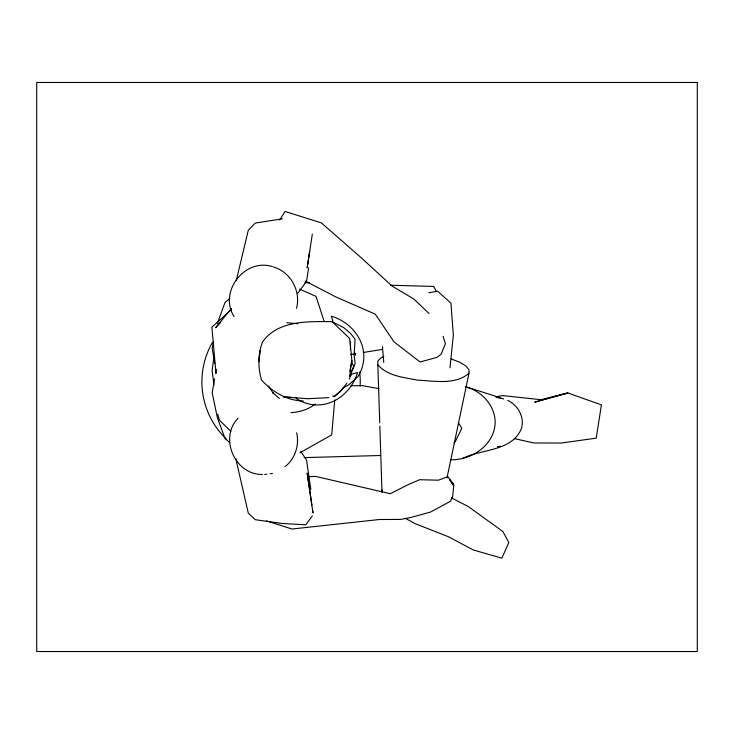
<?xml version="1.0" encoding="UTF-8"?>
<svg xmlns="http://www.w3.org/2000/svg" width="734" height="734" viewBox="0 0 734 734"><rect width="100%" height="100%" fill="white"/><g stroke="black" fill="none" stroke-linecap="round" stroke-linejoin="round"><path stroke-width="1.1" d="M350.448 349.485L350.513 342.072M216.163 369.193L215.989 373.551L211.897 327.125L231.238 309.766M349.641 379.166L350.439 368.468L351.889 360.532L349.641 338.438L332.08 321.694C308.39 321.455 278.177 320.116 262.671 341.741C257.762 353.816 257.9 367.642 261.524 380.047C272.36 391.91 286.911 400.663 303.298 401.012M334.768 399.929L331.704 434.895L299.848 452.823M449.997 367.817L453.346 335.135L450.942 303.188L437.684 291.205L428.72 292.747M296.499 308.326C301.179 291.187 290.618 271.819 273.424 266.993M213.897 357.229L212.117 370.551L213.998 385.148M309.638 251.588L307.179 267.827L312.317 234.183M308.61 267.791L306.537 281.333L297.821 293.16M214.539 378.799L212.181 392.782L217.374 417.683L224.989 438.547L229.852 442.547M349.98 371.211L351.889 360.532M213.539 341.833L212.181 348.329L214.723 363.376M446.997 477.852L468.998 373.221L468.953 369.652L465.806 365.917L459.768 362.266L451.245 358.954M236.348 280.278L248.285 230.237L255.285 223.072L282.489 218.815M217.374 323.428L224.989 302.564L229.852 298.554M349.714 376.377L355.146 363.798L354.137 355.201L355.045 339.154L350.558 333.429L343.971 327.814L332.997 322.107L331.41 316.18C357.293 324.052 373.111 352.164 357.843 376.716L348.604 384.946L342.806 387.873M351.219 371.413L353.696 366.569L351.549 361.623M346.953 383.166L340.319 391.699L334.594 396.186L332.612 396.186M350.503 376.331L351.641 374.138L357.568 372.551C349.687 398.434 321.584 414.251 297.031 398.984L295.527 397.305M279.608 219.98L285.076 211.456L321.464 222.952L360.825 257.405L392.149 286.122L413.848 299.013L429.051 313.519M312.345 515.874L305.83 524.81L282.489 523.516L255.285 519.7L248.285 513.103L235.816 458.649M238.1 418.178C218.76 437.877 234.917 474.962 262.469 474.476M231.522 308.408L215.585 327.749L220.2 322.767M454.062 442.786L455.575 441.088L461.824 428.28L458.273 422.619M468.998 373.221C455.374 385.249 434.28 380.882 417.554 380.157C403.911 377.349 387.323 376.129 377.827 364.697L377.79 361.128L380.854 357.972L383.836 356.715M334.181 396.644L342.971 388.625M315.207 403.984C308.509 409.581 299.637 412.068 291.04 412.655M285.031 466.668C295.132 458.998 299.518 445.052 296.646 432.803M451.107 459.768C472.274 460.062 494.78 444.639 495.184 422.096C494.835 405.278 481.587 390.983 465.705 386.827M462.521 458.484C481.238 448.859 512.139 451.612 521.379 428.592C524.893 417.27 517.993 405.278 507.689 400.342M495.991 396.755L502.689 395.598L541.114 399.709L567.868 392.974L601.403 404.874L596.228 438.152L561.382 443.024L534.022 442.987L514.406 438.638M350.724 354.467L355.256 353.751M363.183 352.494L382.432 349.43M264.671 474.476L266.882 474.182M270.185 473.751L272.397 473.458M497.34 446.722L500.597 446.355M286.765 322.721L297.784 323.74M328.933 397.626L307.748 398.718L283.416 396.929L290.893 397.259M308.858 476.641L315.638 476.421L390.295 493.725L407.829 484.789L419.637 479.715L438.363 480.201L447.914 476.66L453.713 485.77L452.694 496.303L450.474 501.285L430.537 512.057L410.71 517.516L400.736 519.406L379.359 519.516L292.004 529.021L266.47 520.901M380.414 455.502L304.234 457.612M350.916 385.772L362.238 385.616L378.9 388.671M304.959 282.645L309.445 282.764M390.653 285.223L433.711 286.434L436.299 291.334M496.257 397.342L503.634 398.911M272.397 266.561C244.541 257.909 218.475 291.884 234.045 316.547M465.778 386.745L500.597 397.828M299.481 289.123L316.024 296.371L324.153 321.4M451.447 497.863L468.329 506.57L502.854 531.517L508.836 542.463L501.854 558.17L473.173 549.931L448.841 536.912L415.16 523.636L405.241 518.268M305.261 281.067L335.557 296.793L375.267 314.161L394.085 341.916L420.068 361.981L437.079 357.348L441.244 354.054L445.382 343.714L443.097 336.31M279.324 398.452L272.938 392.8L273.534 393.635L268.47 386.029M230.926 431.326L219.494 420.261L217.769 414.325M300.802 451.538L306.537 460.044L310.831 489.44M311.858 505.139L307.179 473.109L312.987 512.873L312.666 510.662M382.432 346.677L383.744 362.431M377.827 364.697L379.735 422.756M379.845 426.179L382.001 492.211L381.974 489.835M226.65 439.354A79.171 79.171 0 0 1 212.511 342.273M354.843 353.091A79.171 79.171 0 0 1 355.605 355.146M359.642 372.074A79.171 79.171 0 0 1 360.137 386.203M259.267 359.779L259.166 361.825L259.873 350.751L259.267 359.779M560.84 394.764L534.673 402.177L567.868 392.974L560.84 394.764M697.3 82.474L36.7 82.474L36.7 651.526L697.3 651.526L697.3 82.474M453.539 483.844L449.667 479.559L453.713 485.77L453.539 483.844"/></g></svg>
